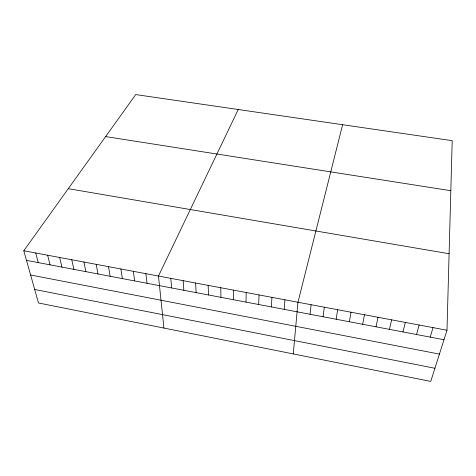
<?xml version="1.0" encoding="UTF-8"?>
<svg xmlns="http://www.w3.org/2000/svg" width="476" height="476" viewBox="0 0 476 476"><rect width="100%" height="100%" fill="white"/><g stroke="black" fill="none" stroke-linecap="round" stroke-linejoin="round"><path stroke-width="0.71" d="M246.027 302.105L246.187 292.52M446.994 330.249L452.2 140.676L135.731 94.581L23.8 250.739L38.491 302.98L430.756 381.419L446.994 330.249L23.8 250.739M258.682 304.509L259.015 294.93M271.409 306.931L271.921 297.357M284.214 309.364L284.904 299.797M293.264 353.924L297.964 302.248L342.619 124.712M310.049 314.279L311.102 304.717M323.085 316.754L324.323 307.204M336.193 319.247L337.621 309.703M349.384 321.752L351.002 312.214M362.652 324.275L364.461 314.743M376.004 326.816L378.009 317.29M389.433 329.368L391.635 319.848M402.946 331.939L405.344 322.425M416.542 334.521L419.142 325.019M430.221 337.121L433.023 327.625M238.232 109.51L158.472 276.044L163.934 328.065M105.63 136.576L450.826 190.703M68.282 188.686L449.094 253.738M26.507 260.366L443.983 339.739M30.619 274.997L439.425 354.102M34.688 289.473L434.933 368.257M35.688 252.97L38.247 262.603M47.642 255.219L50.057 264.846M59.667 257.48L61.934 267.107M71.763 259.753L73.881 269.374M83.931 262.038L85.894 271.659M96.176 264.335L97.985 273.956M108.486 266.649L110.14 276.27M120.874 268.976L122.368 278.591M133.334 271.32L134.666 280.929M145.864 273.67L147.036 283.285M170.783 278.353L171.634 287.962M183.165 280.679L183.855 290.283M195.624 283.024L196.142 292.621M208.149 285.374L208.506 294.971M220.757 287.742L220.941 297.333M233.43 290.128L233.448 299.713"/></g></svg>
